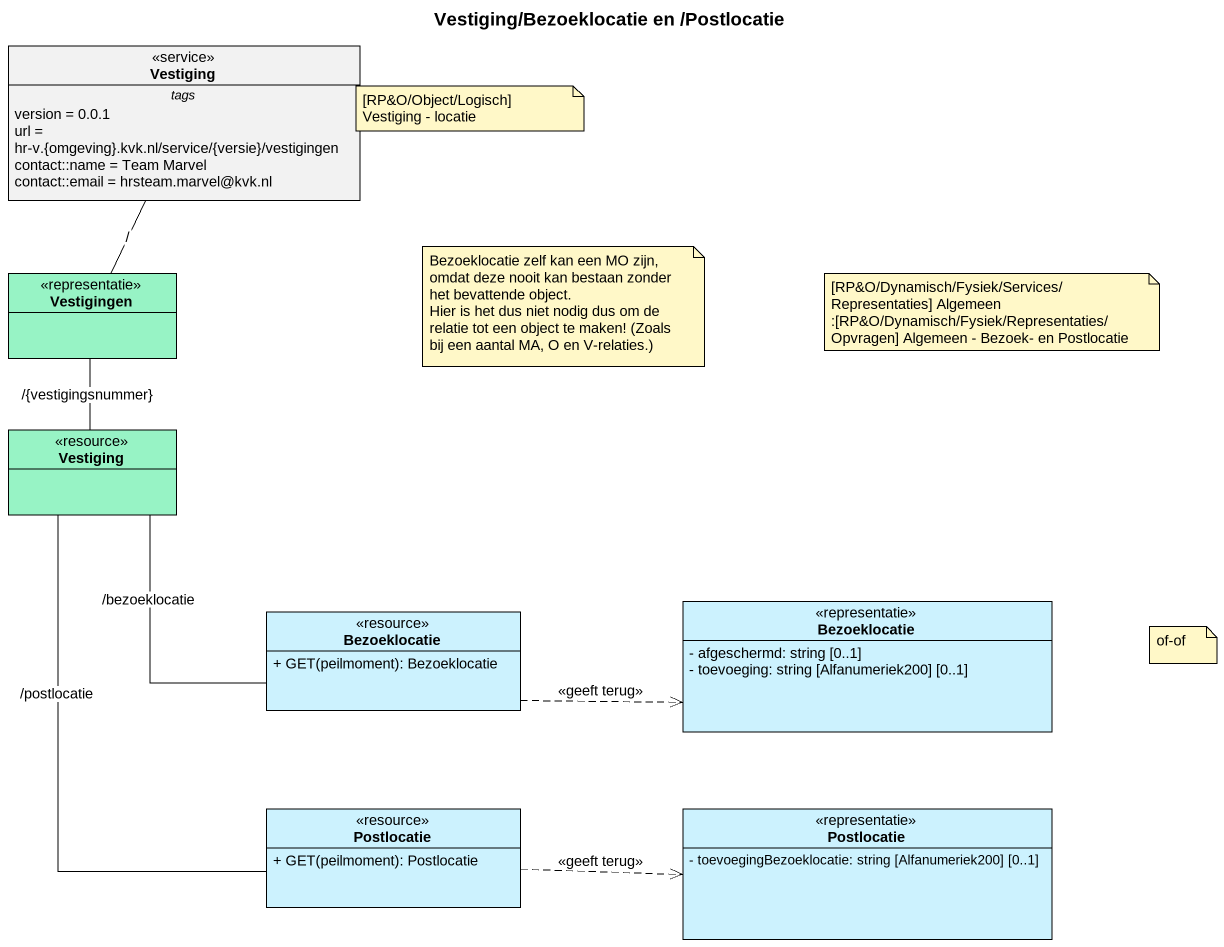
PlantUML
@startuml
title Vestiging/Bezoeklocatie en /Postlocatie
hide circle
hide empty members
skinparam classAttributeIconSize 0
class Vestiging <<service>> {
  -- tags --
  version = 0.0.1
  url = hr-v.{omgeving}.kvk.nl/service/{versie}/vestigingen
  contact::name = Team Marvel
  contact::email = hrsteam.marvel@kvk.nl
}
class Vestigingen <<representatie>> #97F3C5
class "Vestiging" as Vestiging_2 <<resource>> #97F3C5
class Bezoeklocatie <<representatie>> #CCF2FE {
  - afgeschermd: string [0..1]
  - toevoeging: string [Alfanumeriek200] [0..1]
}
class "Bezoeklocatie" as Bezoeklocatie_2 <<resource>> #CCF2FE {
  + GET(peilmoment): Bezoeklocatie
}
class Postlocatie <<resource>> #CCF2FE {
  + GET(peilmoment): Postlocatie
}
class "Postlocatie" as Postlocatie_2 <<representatie>> #CCF2FE {
  - toevoegingBezoeklocatie: string [Alfanumeriek200] [0..1]
}
Vestiging -- Vestigingen : /
Vestigingen -- Vestiging_2 : /{vestigingsnummer}
Vestiging_2 -- Bezoeklocatie_2 : /bezoeklocatie
Vestiging_2 -- Postlocatie : /postlocatie
Bezoeklocatie_2 .right.> Bezoeklocatie : <<geeft terug>>
Postlocatie .right.> Postlocatie_2 : <<geeft terug>>
note as N1
  [RP&O/Object/Logisch] Vestiging - locatie
end note
note as N2
  Bezoeklocatie zelf kan een MO zijn, omdat deze nooit kan bestaan zonder het bevattende object.
  Hier is het dus niet nodig dus om de relatie tot een object te maken! (Zoals bij een aantal MA, O en V-relaties.)
end note
note as N3
  [RP&O/Dynamisch/Fysiek/Services/Representaties] Algemeen :[RP&O/Dynamisch/Fysiek/Representaties/Opvragen] Algemeen - Bezoek- en Postlocatie
end note
note as N4
  of-of
end note
@enduml
